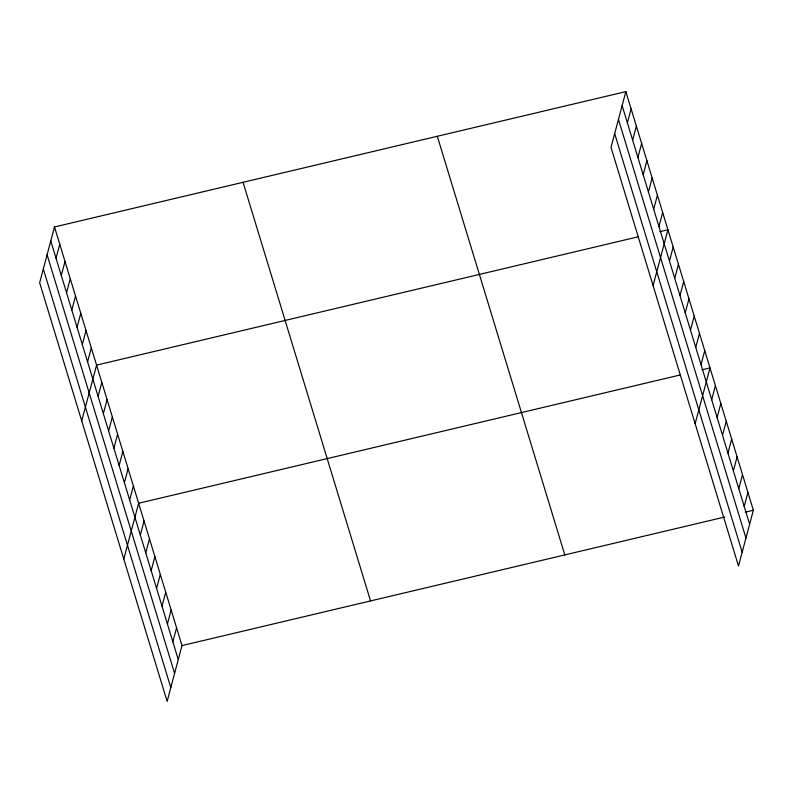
<?xml version="1.0" encoding="UTF-8"?>
<svg xmlns="http://www.w3.org/2000/svg" width="793" height="793" viewBox="0 0 793 793"><rect width="100%" height="100%" fill="white"/><g stroke="black" fill="none" stroke-linecap="round" stroke-linejoin="round"><path stroke-width="1.19" d="M54.499 226.967L39.65 282.754L167.145 701.389L181.993 645.591L54.499 226.967L625.855 91.611L753.35 510.246L738.501 566.033L611.006 147.409L625.855 91.611M56.025 258.24L59.753 244.234M61.289 275.508L65.016 261.502M66.543 292.776L70.27 278.769M71.806 310.043L75.533 296.037M77.06 327.311L80.787 313.304M82.323 344.578L86.05 330.572M87.587 361.856L91.314 347.84M81.729 420.905L96.568 365.117L638.216 236.8M98.104 396.391L101.831 382.385M103.358 413.659L107.085 399.652M108.621 430.926L112.348 416.92M113.875 448.194L117.602 434.187M119.138 465.461L122.865 451.455M124.402 482.729L128.119 468.722M129.656 499.996L133.383 485.99M123.797 559.055L138.646 503.258L680.295 374.95M140.331 535.057L144.058 521.051M145.753 552.85L149.481 538.843M151.176 570.643L154.903 556.636M156.588 588.436L160.315 574.429M162.01 606.229L165.737 592.222M167.422 624.022L171.149 610.015M172.844 641.805L176.571 627.798M627.382 122.895L631.109 108.879M632.645 140.163L636.373 126.156M637.909 157.43L641.636 143.424M643.163 174.698L646.89 160.692M648.426 191.965L652.153 177.959M653.68 209.233L657.407 195.227M658.943 226.501L662.67 212.494M653.085 285.549L667.924 229.762L659.925 231.655M669.461 261.036L673.188 247.029M674.714 278.303L678.441 264.297M679.978 295.571L683.705 281.565M685.241 312.839L688.968 298.832M690.495 330.116L694.222 316.11M695.758 347.384L699.485 333.377M701.012 364.651L704.739 350.645M695.154 423.7L710.003 367.912L702.003 369.806M711.698 399.712L715.425 385.705M717.11 417.505L720.837 403.498M722.532 435.288L726.259 421.281M727.944 453.081L731.671 439.074M733.366 470.873L737.093 456.867M738.789 488.666L742.516 474.66M744.201 506.459L747.928 492.453M181.993 645.591L724.782 517.016M745.351 512.139L753.35 510.246M622.128 105.618L749.623 524.252M618.461 119.406L745.955 538.041M614.674 133.62L742.179 552.245M437.31 136.277L564.804 554.912M243.045 182.301L370.539 600.925M50.772 240.973L178.266 659.598M47.094 254.761L174.599 673.386M43.318 268.966L170.812 687.6"/></g></svg>
